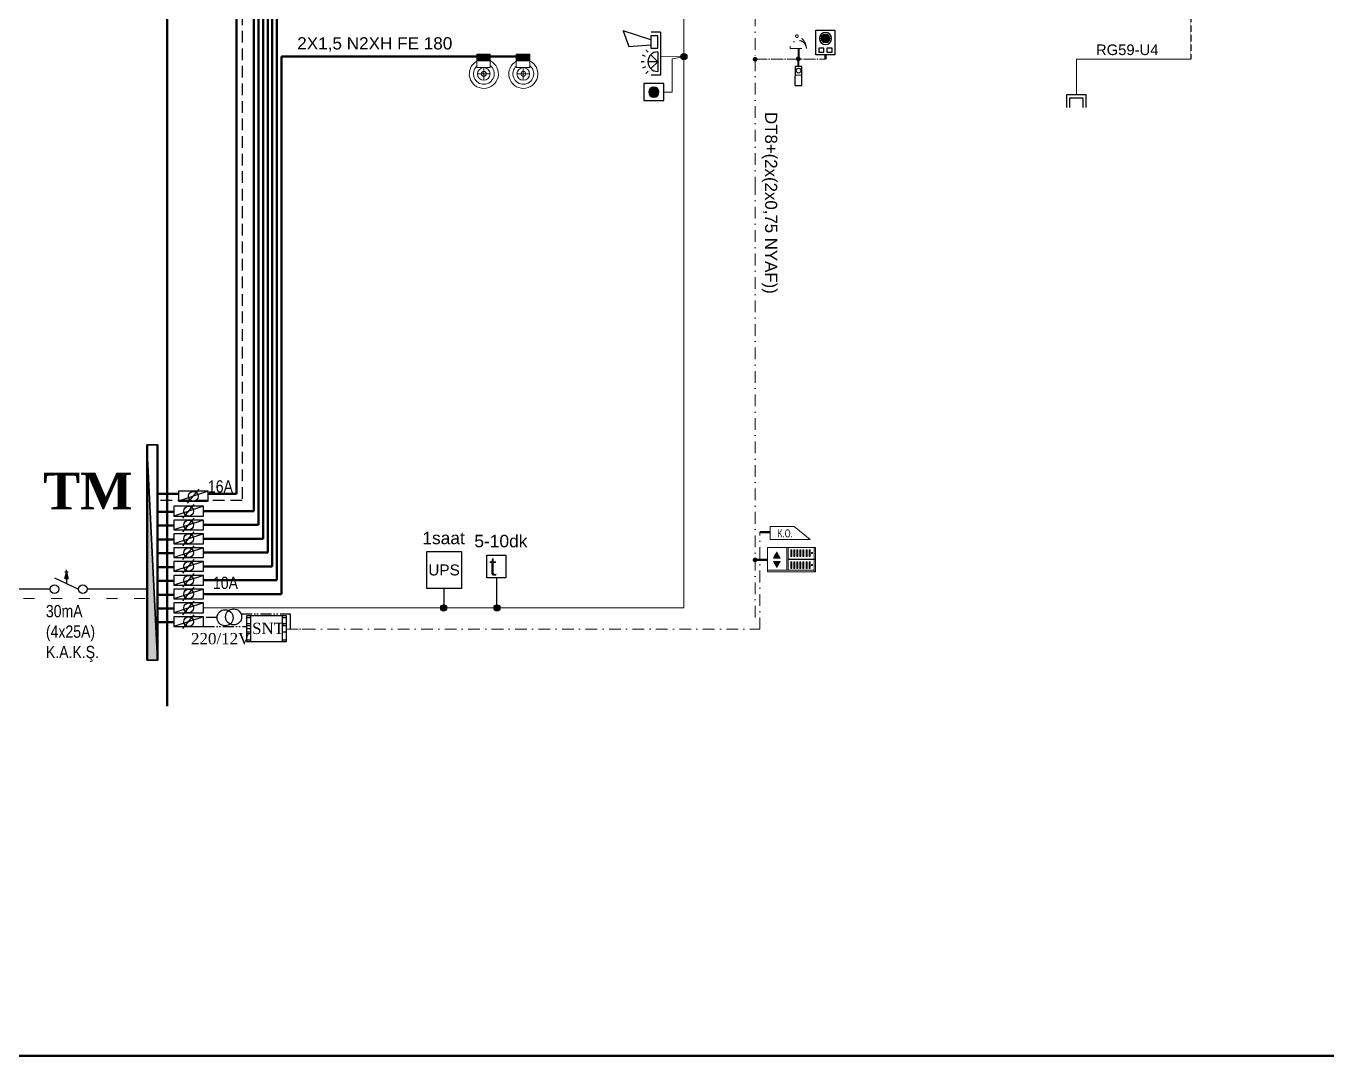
# Model space of a CAD drawing. Header units: millimetres. Extents: x 635 to 12891, y 1434 to 3689.
# Drawn here: x 9467 to 10880, y 1434 to 2553 of the extents above; entities that cross this region are included whole.
import ezdxf

# ---------------------------------------------------------------- set-up
doc = ezdxf.new("R2010")
doc.units = ezdxf.units.MM
for name, pattern in [('ACAD_ISO03W100', [30, 12, -18]), ('ACAD_ISO12W100', [21, 12, -3, 0, -3, 0, -3]), ('CENTER', [17.5, 13, -1.5, 1.5, -1.5]), ('CONTINOUS', [0]), ('DASHDOT', [25.4, 12.7, -6.35, 0, -6.35]), ('DASHED', [19.05, 12.7, -6.35]), ('HIDDEN', [0.375, 0.25, -0.125])]:
    doc.linetypes.add(name, pattern=pattern)
for name, color, linetype, lineweight in [('ARMATUR', 3, 'Continuous', 20), ('deha_elk tablo', 4, 'Continuous', 30), ('deha_elk yazı', 2, 'Continuous', 20), ('DİYAFON', 41, 'DASHDOT', 20), ('EHAT-PRİZ', 4, 'Continuous', 50), ('ELEKT', 2, 'Continuous', 50), ('K.OTM', 61, 'DASHDOT', 20), ('KAPI', 253, 'Continuous', 20), ('KDmuh-1', 50, 'Continuous', 30), ('KOLON HATTI  LİNYESİ', 240, 'Continuous', 50), ('KORNA', 95, 'Continuous', 20), ('sh_sigorta şalter', 4, 'Continuous', 30), ('TOPRAKLAMA  LİNYESİ', 3, 'ACAD_ISO03W100', 20), ('TV', 7, 'DASHED', 20), ('ZİL', 53, 'DASHDOT', 20)]:
    doc.layers.add(name, color=color, linetype=linetype, lineweight=lineweight)
for name, color, linetype in [('AYD', 10, 'Continuous'), ('E_BL_YAN', 7, 'Continuous'), ('hat', 3, 'Continuous'), ('IŞIK', 4, 'Continuous'), ('NORMAL', 70, 'Continuous'), ('SEMBOLLER', 7, 'Continuous'), ('TELEFON', 3, 'HIDDEN'), ('topraklama', 3, 'DASHED')]:
    doc.layers.add(name, color=color, linetype=linetype)
doc.styles.add('ALT', font='times.ttf', dxfattribs={"height": 20})
doc.styles.add('EREN', font='1simpl~1.shx', dxfattribs={"height": 2})
doc.styles.add('MEKAN', font='times.ttf')
doc.styles.add('sh_elk yazı', font='ARIALN.TTF', dxfattribs={"height": 10})
doc.styles.get("Standard").update_dxf_attribs({"font": 'arial.ttf'})
doc.styles.add('TXTX', font='arial.ttf')

# ---------------------------------------------------------------- blocks, each defined once
blk = doc.blocks.new('şalt-kakş')
h = blk.add_hatch(color=2)
h.dxf.hatch_style = 1
h.paths.add_polyline_path([(12, 8.6), (13.2, 13.6), (14.5, 8.6)])
at = {"color": 4}
blk.add_lwpolyline([(12, 8.6), (13.2, 13.6), (14.5, 8.6), (12, 8.6)], dxfattribs=at)
at = {"layer": 'deha_elk tablo'}
blk.add_line((3.5, 9.2), (23, 0), dxfattribs=at)
at = {"layer": 'deha_elk tablo', "ltscale": 5}
blk.add_line((13.2, 8.6), (13.2, 4.6), dxfattribs=at)
for points in [[(12, 14.2), (14.5, 14.2)], [(13.2, 14.2), (13.2, 15.7)]]:
    blk.add_lwpolyline(points, dxfattribs=at)
blk.add_lwpolyline([(13.2, 13.6), (12, 8.6), (14.5, 8.6)], close=True, dxfattribs=at)
at = {"layer": 'deha_elk tablo', "ltscale": 0.5}
for centre in [(3.5, 0), (26.5, 0)]:
    blk.add_circle(centre, 3.5, dxfattribs=at)
blk = doc.blocks.new('B2')
at = {"layer": 'KDmuh-1'}
blk.add_hatch(color=256, dxfattribs=at).paths.add_polyline_path([(-5, 0, 1), (5, 0, 1)])
blk.add_circle((0, 0), 5, dxfattribs=at)
blk = doc.blocks.new('ISIKLIALARMSIRENI')
for p, q in [((0, -322), (0, 322)), ((0, 322), (139, 322)), ((40, -26), (40, 268)), ((40, 121), (144, 225)), ((183, 263), (217, 298)), ((226, 198), (271, 216)), ((40, 121), (144, 17)), ((40, 121), (187, 121)), ((226, 44), (271, 25)), ((242, 121), (290, 121)), ((144, -80), (40, -80)), ((40, -80), (40, -268)), ((144, -268), (144, -80)), ((472, -105), (144, -130)), ((183, -22), (217, -56)), ((558, -340), (472, -105)), ((0, -322), (139, -322)), ((40, -268), (144, -268)), ((144, -206), (558, -340))]:
    blk.add_line(p, q)
blk.add_arc((40, 121), 147, 270, 90)
blk = doc.blocks.new('B')
at = {"layer": 'hat'}
blk.add_hatch(color=256, dxfattribs=at).paths.add_polyline_path([(3.03, -0.15, 1), (-2.97, -0.15, 1)])
blk.add_circle((0.03, -0.15), 3, dxfattribs=at)
blk = doc.blocks.new('KAAC')
at = {"layer": 'SEMBOLLER', "color": 9}
for p, q in [((-0.081, 0.306), (0.081, 0.306)), ((-0.081, 0.29), (0.081, 0.29)), ((-0.078, 0.322), (0.078, 0.322)), ((-0.078, 0.274), (0.078, 0.274)), ((-0.071, 0.338), (0.071, 0.338)), ((-0.071, 0.258), (0.071, 0.258)), ((-0.059, 0.354), (0.059, 0.354)), ((-0.059, 0.242), (0.059, 0.242)), ((-0.039, 0.37), (0.039, 0.37)), ((-0.039, 0.226), (0.039, 0.226))]:
    blk.add_line(p, q, dxfattribs=at)
at = {"layer": 'SEMBOLLER', "color": 4}
blk.add_lwpolyline([(-0.175, 0.45), (-0.175, 0), (0.175, 0), (0.175, 0.45)], close=True, dxfattribs=at)
at = {"layer": 'SEMBOLLER', "color": 3}
for points in [[(-0.123, 0.045), (-0.123, 0.12), (-0.028, 0.12), (-0.028, 0.045)], [(0.028, 0.045), (0.028, 0.12), (0.123, 0.12), (0.123, 0.045)]]:
    blk.add_lwpolyline(points, close=True, dxfattribs=at)
at = {"layer": 'SEMBOLLER', "color": 2}
blk.add_circle((0, 0.298), 0.112, dxfattribs=at)
at = {"layer": 'SEMBOLLER', "color": 9}
for start, end in [(174.3781, 185.6219), (150.6713, 162.9089), (197.0911, 209.3287), (118.155, 136.7056), (223.2944, 241.845), (43.2944, 61.845), (298.155, 316.7056), (17.0911, 29.3287), (330.6713, 342.9089), (354.3781, 5.6219)]:
    blk.add_arc((0, 0.298), 0.0817, start, end, dxfattribs=at)

msp = doc.modelspace()

# ---------------------------------------------------------------- hatches: boundary and pattern name
at = {"layer": 'ARMATUR'}
for points in [[(9971.4, 2522.1), (9971.4, 2514.8), (9956.9, 2514.8), (9956.9, 2522.1)], [(10014.3, 2522.1), (10014.3, 2514.8), (9999.8, 2514.8), (9999.8, 2522.1)]]:
    msp.add_hatch(color=256, dxfattribs=at).paths.add_polyline_path(points)
at = {"layer": 'ELEKT'}
h = msp.add_hatch(color=256, dxfattribs=at)
h.dxf.hatch_style = 1
h.paths.add_polyline_path([(9599.3, 2079.7), (9599.3, 1864.1), (9609.5, 1864.1), (9609.5, 1873.2)])

# ---------------------------------------------------------------- linework, layer by layer
at = {"layer": 'ARMATUR'}
for p, q in [((9956.9, 2522.1), (9956.9, 2507.6)), ((9971.4, 2522.1), (9956.9, 2522.1)), ((9971.4, 2507.6), (9971.4, 2522.1)), ((9999.8, 2522.1), (9999.8, 2507.6)), ((10014.3, 2522.1), (9999.8, 2522.1)), ((10014.3, 2507.6), (10014.3, 2522.1)), ((9971.4, 2514.8), (9956.9, 2514.8)), ((9956.9, 2507.6), (9971.4, 2507.6)), ((9964.5, 2507.5), (9964.5, 2493.8)), ((10014.3, 2514.8), (9999.8, 2514.8)), ((9999.8, 2507.6), (10014.3, 2507.6)), ((10007.4, 2507.5), (10007.4, 2493.8)), ((9957.6, 2500.7), (9971.4, 2500.7)), ((10000.5, 2500.7), (10014.2, 2500.7))]:
    msp.add_line(p, q, dxfattribs=at)
for centre, radius in [((9964.5, 2500.7), 6.88), ((9964.5, 2500.7), 2.72), ((10007.4, 2500.7), 6.88), ((10007.4, 2500.7), 2.72)]:
    msp.add_circle(centre, radius, dxfattribs=at)
for centre, radius, start, end in [((9964.5, 2500.7), 15.8, 118.0989, 63.3948), ((9964.5, 2500.7), 11.3, 131.9557, 52.2287), ((10007.4, 2500.7), 15.8, 118.0989, 63.3948), ((10007.4, 2500.7), 11.3, 131.9557, 52.2287)]:
    msp.add_arc(centre, radius, start, end, dxfattribs=at)
at = {"layer": 'deha_elk tablo', "color": 4, "lineweight": 35}
for p, q in [((9610, 1864.1), (9598.4, 2097.9)), ((9598.4, 2097.9), (9598.4, 1864.1)), ((9610.4, 2097.9), (9598.4, 2097.9)), ((9599.3, 2097.9), (9599.3, 1864.1)), ((9609.5, 1864.1), (9609.5, 2097.9)), ((9610.4, 1864.1), (9610.4, 2097.9)), ((9598.4, 1864.1), (9610.4, 1864.1))]:
    msp.add_line(p, q, dxfattribs=at)
at = {"layer": 'DİYAFON', "color": 2}
for p, q in [((10259.2, 3177.1), (10259.2, 2515.2)), ((10259.2, 2516.5), (10259.2, 2382)), ((10259.2, 2382), (10259.2, 1897.6)), ((10264.2, 1897.6), (10264.2, 2003.1)), ((9769, 1897.6), (10259.2, 1897.6)), ((10259.2, 1897.6), (10264.2, 1897.6))]:
    msp.add_line(p, q, dxfattribs=at)
at = {"layer": 'DİYAFON', "color": 2, "linetype": 'CENTER'}
for p, q in [((10259.2, 2516.5), (10335.5, 2516.5)), ((9749.8, 1897.6), (9769, 1897.6))]:
    msp.add_line(p, q, dxfattribs=at)
at = {"layer": 'DİYAFON', "lineweight": 40, "ltscale": 4.5}
msp.add_line((10306.5, 2528.5), (10306.5, 2519.7), dxfattribs=at)
at = {"layer": 'DİYAFON', "linetype": 'Continuous'}
for p, q in [((10272.7, 1960.2), (10272.7, 1986.4)), ((10272.7, 1986.4), (10324.9, 1986.4)), ((10279, 1975), (10282.7, 1981.5)), ((10283.8, 1979.7), (10279.1, 1975)), ((10283.9, 1979.5), (10279.3, 1975)), ((10283.6, 1980), (10279.5, 1975.8)), ((10283.5, 1980.1), (10279.8, 1976.4)), ((10284, 1979.2), (10279.8, 1975)), ((10284.1, 1979.1), (10280, 1975)), ((10283.3, 1980.4), (10280.4, 1977.5)), ((10284.3, 1978.8), (10280.5, 1975)), ((10283.3, 1980.6), (10280.7, 1978)), ((10284.4, 1978.7), (10280.7, 1975)), ((10283.1, 1980.9), (10281.4, 1979.1)), ((10283, 1981), (10281.7, 1979.7)), ((10282.8, 1981.3), (10282.3, 1980.8)), ((10282.8, 1981.4), (10282.6, 1981.3)), ((10282.7, 1981.5), (10286.5, 1975)), ((10293.6, 1961.7), (10293.6, 1986.4)), ((10295, 1961.7), (10295, 1986.4)), ((10298, 1983.9), (10298, 1976.7)), ((10299, 1983.9), (10298, 1983.9)), ((10299, 1976.7), (10299, 1983.9)), ((10301.3, 1983.9), (10301.3, 1976.7)), ((10302.4, 1983.9), (10301.3, 1983.9)), ((10302.4, 1976.7), (10302.4, 1983.9)), ((10304.6, 1983.9), (10304.6, 1976.7)), ((10305.7, 1983.9), (10304.6, 1983.9)), ((10305.7, 1976.7), (10305.7, 1983.9)), ((10307.9, 1983.9), (10307.9, 1976.7)), ((10309, 1983.9), (10307.9, 1983.9)), ((10309, 1976.7), (10309, 1983.9)), ((10311.2, 1983.9), (10311.2, 1976.7)), ((10312.3, 1983.9), (10311.2, 1983.9)), ((10312.3, 1976.7), (10312.3, 1983.9)), ((10314.6, 1983.9), (10314.6, 1976.7)), ((10315.7, 1983.9), (10314.6, 1983.9)), ((10315.7, 1976.7), (10315.7, 1983.9)), ((10317.9, 1983.9), (10317.9, 1976.7)), ((10319, 1983.9), (10317.9, 1983.9)), ((10319, 1976.7), (10319, 1983.9)), ((10320.4, 1981.1), (10320.4, 1980)), ((10321.5, 1981.1), (10320.4, 1981.1)), ((10320.4, 1980), (10321.5, 1980)), ((10321.5, 1980), (10321.5, 1981.1)), ((10323.5, 1986.4), (10323.5, 1960.2)), ((10324.9, 1986.4), (10324.9, 1960.2)), ((10286.5, 1975), (10279, 1975)), ((10282.7, 1964.9), (10279, 1971.4)), ((10279, 1971.4), (10286.5, 1971.4)), ((10279.2, 1971.4), (10279.1, 1971.3)), ((10279.6, 1971.4), (10279.2, 1971)), ((10279.9, 1971.4), (10279.3, 1970.8)), ((10280.3, 1971.4), (10279.5, 1970.5)), ((10280.6, 1971.4), (10279.6, 1970.4)), ((10281, 1971.4), (10279.7, 1970.1)), ((10281.3, 1971.4), (10279.8, 1970)), ((10281.7, 1971.4), (10280, 1969.7)), ((10281.9, 1971.4), (10280.1, 1969.5)), ((10282.4, 1971.4), (10280.2, 1969.2)), ((10282.6, 1971.4), (10280.3, 1969.1)), ((10283.1, 1971.4), (10280.5, 1968.8)), ((10283.3, 1971.4), (10280.6, 1968.6)), ((10283.8, 1971.4), (10280.7, 1968.3)), ((10284, 1971.4), (10280.8, 1968.2)), ((10284.5, 1971.4), (10281, 1967.9)), ((10284.7, 1971.4), (10281.1, 1967.8)), ((10284.5, 1978.4), (10281.2, 1975)), ((10285.2, 1971.4), (10281.3, 1967.5)), ((10285.4, 1971.4), (10281.3, 1967.3)), ((10284.6, 1978.2), (10281.4, 1975)), ((10285.9, 1971.4), (10281.5, 1967)), ((10286.1, 1971.4), (10281.6, 1966.9)), ((10286.3, 1971.2), (10281.8, 1966.6)), ((10286, 1970.6), (10281.8, 1966.4)), ((10284.8, 1977.9), (10281.9, 1975)), ((10285.4, 1969.5), (10282, 1966.1)), ((10284.9, 1977.8), (10282.1, 1975)), ((10285.1, 1969), (10282.1, 1966)), ((10284.4, 1967.9), (10282.3, 1965.7)), ((10284.1, 1967.3), (10282.4, 1965.6)), ((10283.5, 1966.2), (10282.5, 1965.3)), ((10285, 1977.5), (10282.6, 1975)), ((10283.2, 1965.7), (10282.6, 1965.1)), ((10286.5, 1971.4), (10282.7, 1964.9)), ((10285.1, 1977.3), (10282.8, 1975)), ((10285.3, 1977), (10283.3, 1975)), ((10285.4, 1976.9), (10283.5, 1975)), ((10285.5, 1976.6), (10284, 1975)), ((10285.6, 1976.5), (10284.2, 1975)), ((10285.8, 1976.2), (10284.6, 1975)), ((10285.9, 1976), (10284.9, 1975)), ((10286.1, 1975.7), (10285.3, 1975)), ((10286.1, 1975.6), (10285.6, 1975)), ((10286.3, 1975.3), (10286, 1975)), ((10286.4, 1975.1), (10286.3, 1975)), ((10295, 1973.9), (10324.8, 1973.9)), ((10295, 1973.6), (10324.8, 1973.6)), ((10295, 1973.3), (10324.8, 1973.3)), ((10298, 1976.7), (10299, 1976.7)), ((10298, 1970.9), (10298, 1963.7)), ((10299, 1970.9), (10298, 1970.9)), ((10299, 1963.7), (10299, 1970.9)), ((10301.3, 1976.7), (10302.4, 1976.7)), ((10301.3, 1970.9), (10301.3, 1963.7)), ((10302.4, 1970.9), (10301.3, 1970.9)), ((10302.4, 1963.7), (10302.4, 1970.9)), ((10304.6, 1976.7), (10305.7, 1976.7)), ((10304.6, 1970.9), (10304.6, 1963.7)), ((10305.7, 1970.9), (10304.6, 1970.9)), ((10305.7, 1963.7), (10305.7, 1970.9)), ((10307.9, 1976.7), (10309, 1976.7)), ((10307.9, 1970.9), (10307.9, 1963.7)), ((10309, 1970.9), (10307.9, 1970.9)), ((10309, 1963.7), (10309, 1970.9)), ((10311.2, 1976.7), (10312.3, 1976.7)), ((10311.2, 1970.9), (10311.2, 1963.7)), ((10312.3, 1970.9), (10311.2, 1970.9)), ((10312.3, 1963.7), (10312.3, 1970.9)), ((10314.6, 1976.7), (10315.7, 1976.7)), ((10314.6, 1970.9), (10314.6, 1963.7)), ((10315.7, 1970.9), (10314.6, 1970.9)), ((10315.7, 1963.7), (10315.7, 1970.9)), ((10317.9, 1976.7), (10319, 1976.7)), ((10317.9, 1970.9), (10317.9, 1963.7)), ((10319, 1970.9), (10317.9, 1970.9)), ((10319, 1963.7), (10319, 1970.9)), ((10320.4, 1968.1), (10320.4, 1967)), ((10321.5, 1968.1), (10320.4, 1968.1)), ((10320.4, 1967), (10321.5, 1967)), ((10321.5, 1967), (10321.5, 1968.1)), ((10323.5, 1961.7), (10272.7, 1961.7)), ((10324.9, 1960.2), (10272.7, 1960.2)), ((10298, 1963.7), (10299, 1963.7)), ((10301.3, 1963.7), (10302.4, 1963.7)), ((10304.6, 1963.7), (10305.7, 1963.7)), ((10307.9, 1963.7), (10309, 1963.7)), ((10311.2, 1963.7), (10312.3, 1963.7)), ((10314.6, 1963.7), (10315.7, 1963.7)), ((10317.9, 1963.7), (10319, 1963.7))]:
    msp.add_line(p, q, dxfattribs=at)
at = {"layer": 'DİYAFON', "lineweight": 40, "ltscale": 4.5}
msp.add_lwpolyline([(10306.3, 2508.3), (10306.3, 2515.7)], dxfattribs=at)
at = {"layer": 'EHAT-PRİZ'}
msp.add_line((9610.4, 2044.7), (9632.5, 2044.7), dxfattribs=at)
for points in [[(9695.9, 3239.2), (9695.9, 2044.8)], [(9695.9, 2044.8), (9665.6, 2044.8)]]:
    msp.add_lwpolyline(points, dxfattribs=at)
at = {"layer": 'ELEKT', "color": 11, "true_color": 0xff8088}
for p, q in [((9620.6, 1814), (9620.6, 3619.6)), ((8128.6, 1434.4), (11630.9, 1434.4))]:
    msp.add_line(p, q, dxfattribs=at)
at = {"layer": 'ELEKT'}
for p, q in [((9714.7, 2025.9), (9714.7, 3181.5)), ((9719.7, 2010.9), (9719.7, 3069.8)), ((9724.7, 1995.9), (9724.7, 2960.5)), ((9729.7, 1980.9), (9729.7, 2848.7)), ((9734.7, 1965.9), (9734.7, 2742.9)), ((9739.7, 1950.9), (9739.7, 2631.1)), ((9744.7, 1935.9), (9744.7, 2519.4)), ((10006.4, 2519.4), (9744.7, 2519.4)), ((10335.5, 2521.6), (10335.5, 2516.5)), ((9714.7, 2025.9), (9659.8, 2025.9)), ((9719.7, 2010.9), (9659.8, 2010.9)), ((9724.7, 1995.9), (9659.8, 1995.9)), ((10264.2, 2003.1), (10275.7, 2003.1)), ((9729.7, 1980.9), (9659.8, 1980.9)), ((9734.7, 1965.9), (9659.8, 1965.9)), ((10272.9, 1973.1), (10259.2, 1973.1)), ((9739.7, 1950.9), (9659.8, 1950.9)), ((9744.7, 1935.9), (9659.8, 1935.9))]:
    msp.add_line(p, q, dxfattribs=at)
at = {"layer": 'hat', "color": 2}
msp.add_lwpolyline([(10138.4, 2471.8), (10160, 2471.8), (10160, 2490.1), (10138.4, 2490.1)], close=True, dxfattribs=at)
at = {"layer": 'IŞIK', "const_width": 2.55}
for points in [[(10260.5, 2516.5, -1), (10257.9, 2516.5, -1)], [(10304.8, 2517, 1), (10307.4, 2517, 1)], [(10260.5, 1973, -1), (10257.9, 1973, -1)]]:
    msp.add_lwpolyline(points, format="xyb", close=True, dxfattribs=at)
at = {"layer": 'K.OTM', "linetype": 'Continuous'}
for p, q in [((10275.5, 1995.2), (10275.5, 2009.1)), ((10275.5, 2009.1), (10301.7, 2009.1)), ((10301.7, 2009.1), (10319.1, 1995.2)), ((10319.1, 1995.2), (10275.5, 1995.2))]:
    msp.add_line(p, q, dxfattribs=at)
at = {"layer": 'KOLON HATTI  LİNYESİ'}
for p, q in [((9610.4, 2025.2), (9627.4, 2025.2)), ((9610.4, 2010.2), (9627.4, 2010.2)), ((9610.4, 1995.2), (9627.4, 1995.2)), ((9610.4, 1980.2), (9627.4, 1980.2)), ((9610.4, 1965.2), (9627.4, 1965.2)), ((9610.4, 1950.2), (9627.4, 1950.2)), ((9610.4, 1935.2), (9627.4, 1935.2)), ((9610.4, 1920.2), (9627.4, 1920.2)), ((9610.4, 1905.2), (9627.4, 1905.2))]:
    msp.add_line(p, q, dxfattribs=at)
at = {"layer": 'KORNA'}
msp.add_line((10181.8, 3181.5), (10181.8, 1920.9), dxfattribs=at)
at = {"layer": 'KORNA', "color": 95}
for p, q in [((10155.9, 2520), (10181.4, 2519.5)), ((10181.4, 2519.3), (10169.2, 2517.2)), ((10169.2, 2517.2), (10169.2, 2480.9)), ((10160, 2480.9), (10169.2, 2480.9)), ((9659.8, 1920.9), (10181.8, 1920.9))]:
    msp.add_line(p, q, dxfattribs=at)
at = {"layer": 'NORMAL'}
for p, q in [((10597.7, 2464.2), (10597.7, 2478.2)), ((10597.7, 2478.2), (10618.6, 2478.2)), ((10601.2, 2474.7), (10615.1, 2474.7)), ((10601.2, 2464.2), (10601.2, 2474.7)), ((10615.1, 2474.7), (10615.1, 2464.2)), ((10618.6, 2478.2), (10618.6, 2464.2)), ((9978.4, 1953.8), (9978.4, 1922.1)), ((9920.9, 1941.9), (9920.9, 1921.8))]:
    msp.add_line(p, q, dxfattribs=at)
for points in [[(9902.5, 1982), (9940.2, 1982), (9940.2, 1941.9), (9902.5, 1941.9)], [(9988.5, 1978.1), (9988.5, 1953.6), (9967.8, 1953.6), (9967.8, 1978.1)]]:
    msp.add_lwpolyline(points, close=True, dxfattribs=at)
at = {"layer": 'SEMBOLLER', "color": 4, "linetype": 'Continuous'}
for p, q in [((10302.8, 2508.7), (10302.4, 2488.2)), ((10310.1, 2508.6), (10302.8, 2508.7)), ((10309.8, 2488.1), (10310.1, 2508.6)), ((10302.4, 2488.2), (10309.8, 2488.1)), ((10302.6, 2499.5), (10310, 2499.3))]:
    msp.add_line(p, q, dxfattribs=at)
msp.add_circle((10306.4, 2504.2), 2.59, dxfattribs=at)
at = {"layer": 'sh_sigorta şalter', "lineweight": 30, "ltscale": 5}
for p, q in [((9642.7, 2034.7), (9655.2, 2049.6)), ((9664.9, 2047.5), (9632.9, 2036.8)), ((9659.8, 2031.2), (9627.8, 2020.6)), ((9637.5, 2018.4), (9650, 2033.3)), ((9659.8, 2016.2), (9627.8, 2005.6)), ((9637.5, 2003.4), (9650, 2018.3)), ((9659.8, 2001.2), (9627.8, 1990.6)), ((9637.5, 1988.4), (9650, 2003.3)), ((9659.8, 1986.2), (9627.8, 1975.6)), ((9637.5, 1973.4), (9650, 1988.3)), ((9659.8, 1971.2), (9627.8, 1960.6)), ((9637.5, 1958.4), (9650, 1973.3)), ((9659.8, 1956.2), (9627.8, 1945.6)), ((9637.5, 1943.4), (9650, 1958.3)), ((9659.8, 1941.2), (9627.8, 1930.6)), ((9637.5, 1928.4), (9650, 1943.3)), ((9659.8, 1926.2), (9627.8, 1915.6)), ((9637.5, 1913.4), (9650, 1928.3)), ((9659.8, 1911.2), (9627.8, 1900.6)), ((9637.5, 1898.4), (9650, 1913.3))]:
    msp.add_line(p, q, dxfattribs=at)
for points in [[(9632.9, 2036.8), (9664.9, 2036.8), (9664.9, 2047.5), (9632.9, 2047.5)], [(9627.8, 2020.6), (9659.8, 2020.6), (9659.8, 2031.2), (9627.8, 2031.2)], [(9627.8, 2005.6), (9659.8, 2005.6), (9659.8, 2016.2), (9627.8, 2016.2)], [(9627.8, 1990.6), (9659.8, 1990.6), (9659.8, 2001.2), (9627.8, 2001.2)], [(9627.8, 1975.6), (9659.8, 1975.6), (9659.8, 1986.2), (9627.8, 1986.2)], [(9627.8, 1960.6), (9659.8, 1960.6), (9659.8, 1971.2), (9627.8, 1971.2)], [(9627.8, 1945.6), (9659.8, 1945.6), (9659.8, 1956.2), (9627.8, 1956.2)], [(9627.8, 1930.6), (9659.8, 1930.6), (9659.8, 1941.2), (9627.8, 1941.2)], [(9627.8, 1915.6), (9659.8, 1915.6), (9659.8, 1926.2), (9627.8, 1926.2)], [(9627.8, 1900.6), (9659.8, 1900.6), (9659.8, 1911.2), (9627.8, 1911.2)]]:
    msp.add_lwpolyline(points, close=True, dxfattribs=at)
for centre in [(9648.9, 2042.1), (9643.8, 2025.9), (9643.8, 2010.9), (9643.8, 1995.9), (9643.8, 1980.9), (9643.8, 1965.9), (9643.8, 1950.9), (9643.8, 1935.9), (9643.8, 1920.9), (9643.8, 1905.9)]:
    msp.add_circle(centre, 5.32, dxfattribs=at)
at = {"layer": 'TELEFON', "color": 6}
msp.add_line((10732.4, 3227.9), (10732.4, 2516.5), dxfattribs=at)
at = {"layer": 'TELEFON', "linetype": 'ACAD_ISO12W100', "lineweight": 25}
for p, q in [((9674.7, 1910.6), (9659.8, 1910.6)), ((9700.7, 1914.5), (9754, 1914.5)), ((9659.8, 1900.6), (9706.4, 1900.6))]:
    msp.add_line(p, q, dxfattribs=at)
at = {"layer": 'TELEFON', "color": 2, "linetype": 'CONTINOUS', "lineweight": 25}
for p, q in [((9750.1, 1912.1), (9706.6, 1912.1)), ((9706.6, 1912.1), (9706.6, 1884.2)), ((9706.7, 1910.3), (9710.9, 1910.3)), ((9710.9, 1912.1), (9710.9, 1884.2)), ((9745.8, 1883.7), (9745.8, 1912.1)), ((9745.9, 1910.3), (9750.1, 1910.3)), ((9750.1, 1884.2), (9750.1, 1912.1)), ((9706.6, 1898.6), (9710.9, 1898.6)), ((9706.7, 1903.8), (9710.9, 1903.8)), ((9706.7, 1901.6), (9710.9, 1901.6)), ((9706.7, 1895), (9710.9, 1895)), ((9745.9, 1903.8), (9750.1, 1903.8)), ((9745.9, 1901.6), (9750.1, 1901.6)), ((9745.9, 1895), (9750.1, 1895)), ((9706.6, 1884.2), (9750.1, 1884.2)), ((9706.7, 1892.9), (9710.9, 1892.9)), ((9706.7, 1886.3), (9710.9, 1886.3)), ((9745.9, 1886.3), (9750.1, 1886.3))]:
    msp.add_line(p, q, dxfattribs=at)
at = {"layer": 'TELEFON', "color": 3, "linetype": 'CONTINOUS', "lineweight": 25}
msp.add_line((9754, 1914.5), (9754, 1897.6), dxfattribs=at)
at = {"layer": 'TELEFON', "color": 2, "linetype": 'CONTINOUS', "lineweight": 25}
for centre in [(9683.4, 1910.2), (9692.7, 1911.1)]:
    msp.add_circle(centre, 8.71, dxfattribs=at)
at = {"layer": 'topraklama', "color": 1, "linetype": 'ByBlock', "lineweight": 25}
for p, q in [((9350.2, 1941.6), (9493.5, 1941.6)), ((9523.5, 1941.6), (9524.1, 1941.6)), ((9533.4, 1941.6), (9598.4, 1941.6))]:
    msp.add_line(p, q, dxfattribs=at)
at = {"layer": 'topraklama', "linetype": 'DASHED', "lineweight": 25}
for points in [[(9702, 3233.2), (9702, 2037.6)], [(9702, 2037.6), (9612.5, 2037.6)]]:
    msp.add_lwpolyline(points, dxfattribs=at)
at = {"layer": 'TOPRAKLAMA  LİNYESİ'}
msp.add_line((9344.5, 1931), (9598.4, 1931), dxfattribs=at)
at = {"layer": 'TV', "color": 6, "lineweight": 20, "ltscale": 0.05}
for p in [(10608.2, 2478.2), (10732.4, 2516.5)]:
    msp.add_line(p, (10608.2, 2516.5), dxfattribs=at)
at = {"layer": 'ZİL'}
msp.add_line((10297.2, 2528.1), (10315, 2528.1), dxfattribs=at)
msp.add_circle((10304.5, 2541.6), 1.48, dxfattribs=at)
for centre, radius, end in [((10306.1, 2528.1), 8.88, 180), ((10300.3, 2528.1), 14.6, 67.3495)]:
    msp.add_arc(centre, radius, 0, end, dxfattribs=at)

# ---------------------------------------------------------------- block references
at = {"layer": 'AYD', "color": 10, "xscale": -59.18774303774582, "yscale": 59.18774303773229, "zscale": 59.18774303490049}
msp.add_blockref('KAAC', (10335.6, 2521.5), dxfattribs=at)
at = {"layer": 'deha_elk tablo', "xscale": 1.33099775061, "yscale": 1.33099775061, "zscale": 1.33099775061}
msp.add_blockref('şalt-kakş', (9493.5, 1941.3), dxfattribs=at)
at = {"layer": 'E_BL_YAN', "xscale": 0.07260000000000001, "yscale": 0.07260000000000001, "zscale": 0.07260000000000001, "rotation": 180}
msp.add_blockref('ISIKLIALARMSIRENI', (10156.4, 2522.7), dxfattribs=at)
at = {"layer": 'hat', "color": 2, "xscale": -1.834747199980159, "yscale": 1.834747199980159, "zscale": 1.834747199980159, "rotation": 180}
msp.add_blockref('B', (10149.1, 2480.6), dxfattribs=at)
at = {"layer": 'KDmuh-1', "xscale": 0.675, "yscale": 0.675, "zscale": 0.675, "rotation": 270}
for p in [(10181.8, 2519.4), (9920.8, 1920.9), (9978.9, 1920.9)]:
    msp.add_blockref('B2', p, dxfattribs=at)

# ---------------------------------------------------------------- texts
at = {"layer": 'deha_elk yazı', "ltscale": 5, "style": 'sh_elk yazı'}
for s, p in [('16A', (9664.8, 2046.1)), ('10A', (9670.3, 1941.4))]:
    msp.add_text(s, height=13.31, dxfattribs=at).set_placement(p)
at = {"layer": 'deha_elk yazı', "ltscale": 5, "insert": (9488.8, 1924), "char_height": 13.31, "attachment_point": 1, "style": 'sh_elk yazı'}
msp.add_mtext('30mA\\P(4x25A)\\PK.A.K.Ş.', dxfattribs=at)
at = {"layer": 'K.OTM', "linetype": 'Continuous', "style": 'EREN', "width": 0.7}
msp.add_text('K.O.', height=8.71, dxfattribs=at).set_placement((10283.7, 1997.4))
at = {"layer": 'KAPI', "color": 2, "linetype": 'ByBlock', "style": 'TXTX'}
for s, p in [('1saat', (9897.7, 1990)), ('5-10dk', (9954.2, 1986.7))]:
    msp.add_text(s, height=13.5, dxfattribs=at).set_placement(p)
at = {"layer": 'NORMAL'}
for s, height, style, p in [('2X1,5 N2XH FE 180', 13.31, 'TXTX', (9761.8, 2527.2)), ('RG59-U4', 11.5, 'TXTX', (10629.5, 2521.1)), ('UPS', 11.91, 'TXTX', (9904.2, 1956.1)), ('220/12V', 12.2, 'MEKAN', (9646.4, 1881.4)), ('SNT', 12.2, 'MEKAN', (9712.7, 1892.5))]:
    msp.add_text(s, height=height, dxfattribs=dict(at, style=style)).set_placement(p)
at = {"layer": 'NORMAL', "style": 'TXTX'}
msp.add_text('DT8+(2x(2x0,75 NYAF))', height=13.068, rotation=270, dxfattribs=at).set_placement((10270.1, 2459.2))
at = {"layer": 'NORMAL'}
msp.add_text('t', height=20, dxfattribs=at).set_placement((9970.5, 1956))
at = {"layer": 'NORMAL', "insert": (9485.6, 2067.8), "char_height": 40, "width": 136.997, "attachment_point": 1, "style": 'ALT'}
msp.add_mtext('{\\fBookman Old Style|b1|i0|c162|p18;TM}', dxfattribs=at)

doc.saveas('drawing.dxf')
